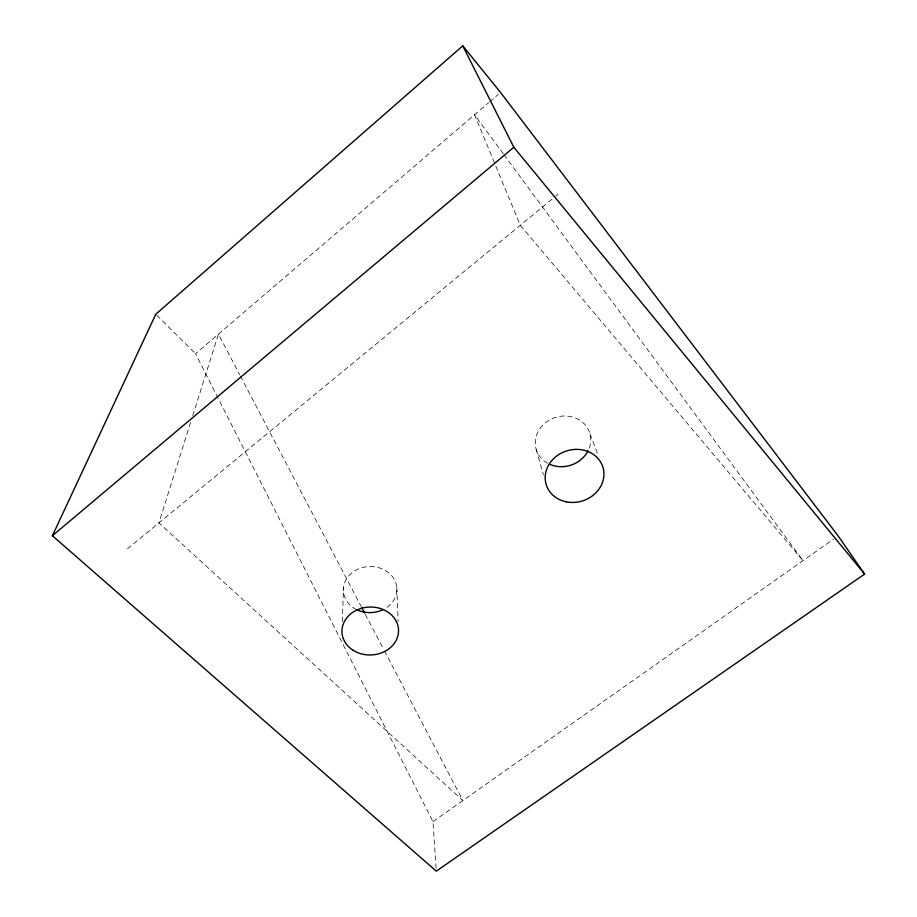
<?xml version="1.0" encoding="UTF-8"?>
<svg xmlns="http://www.w3.org/2000/svg" width="917" height="917" viewBox="0 0 917 917"><rect width="100%" height="100%" fill="white"/><g stroke="black" fill="none" stroke-linecap="round" stroke-linejoin="round"><path stroke-width="0.69" stroke-dasharray="4.58 3.44" d="M342.339 621.646L343.508 587.373M190.598 422.405L158.905 522.896L462.867 800.552L384.498 651.001M192.742 415.619L218.441 334.143L239.692 374.698M436.102 868.319L432.973 821.643L195.573 353.733L488.635 102.681M489.724 101.753L498.389 94.325M127.474 548.779L554.796 196.88M555.874 195.986L558.029 194.209M432.973 821.643L833.45 539.196M156.75 315.265L195.573 353.733M503.399 153.93L474.536 114.751L520.306 225.273L803.017 560.665L504.247 155.088M240.357 375.959L361.252 606.641M365.23 614.241L383.833 649.729M590.009 433.913L598.618 456.265M536.147 449.204L543.403 474.777M396.832 587.35L398.161 621.508M547.598 463.28A28.003 25.091 -17.5 0 1 538.99 430.073A28.003 25.091 -17.5 0 1 575.303 417.946A28.003 25.091 -17.5 0 1 588.645 449.571M356.656 609.599A26.788 23.04 -2 0 1 349.159 575.452A26.788 23.04 -2 0 1 389.61 573.572A26.788 23.04 -2 0 1 385.598 608.258"/><path stroke-width="1.38" d="M52.395 535.746L155.752 314.279L462.764 45.85L500.556 92.468L838.127 535.895L864.605 574.076L436.286 871.15L52.395 535.746L513.829 147.236L462.764 45.85M513.829 147.236L864.605 574.076M361.917 607.902L364.565 612.98M588.061 450.809A28.003 25.091 -17.5 0 1 550.085 464.483M383.249 609.553A26.788 23.04 -2 0 1 356.656 609.599M566.053 501.794A29.665 26.238 -17 0 0 603.168 468.106A29.665 26.238 -17 0 0 554.453 457.847A29.665 26.238 -17 0 0 566.053 501.794M353.183 650.325A28.312 23.968 -2.2 0 0 398.333 633.636A28.312 23.968 -2.2 0 0 359.212 609.048A28.312 23.968 -2.2 0 0 353.183 650.325"/></g></svg>
